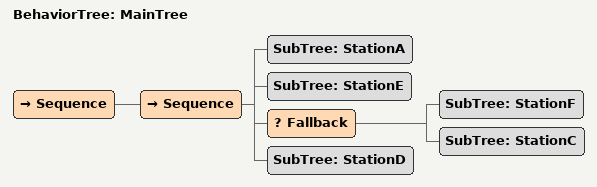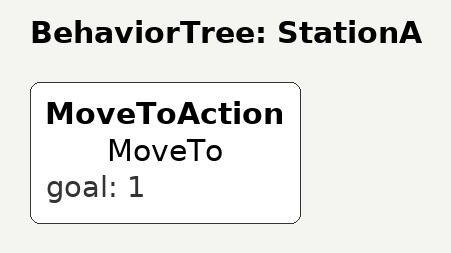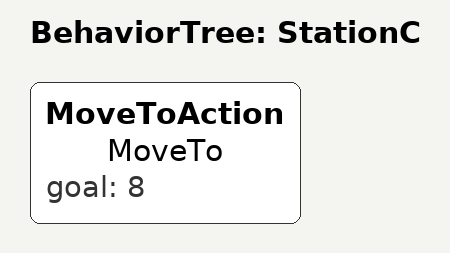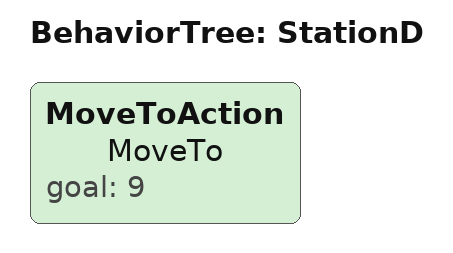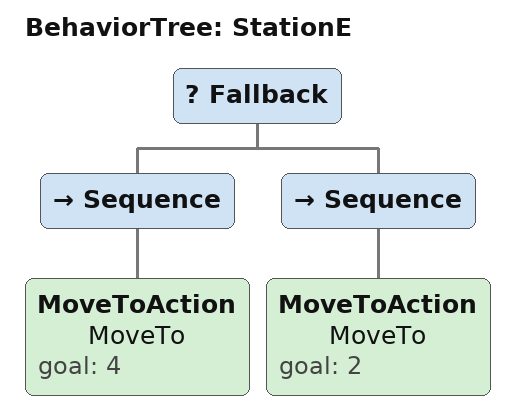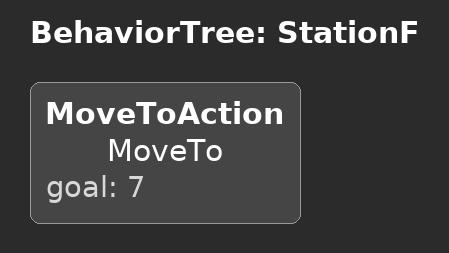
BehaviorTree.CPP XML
<root main_tree_to_execute="MainTree">
    <BehaviorTree ID="MainTree">
        <Sequence>
           ; Visit StationA, StationE, StationF, StationD in order. If StationE
           ; cannot be reached, move to StationB. If StationF cannot be
           ; reached, move to StationC.
            <Sequence>
                <SubTree ID="StationA" />
                <SubTree ID="StationE" />
                <Fallback>
                    <SubTree ID="StationF" />
                    <SubTree ID="StationC" />
                </Fallback>
                <SubTree ID="StationD" />
            </Sequence>
        </Sequence>
    </BehaviorTree>

    <BehaviorTree ID="StationA">
        <MoveToAction name="MoveTo" goal="1" />
    </BehaviorTree>

    <BehaviorTree ID="StationC">
        <MoveToAction name="MoveTo" goal="8" />
    </BehaviorTree>

    <BehaviorTree ID="StationD">
        <MoveToAction name="MoveTo" goal="9" />
    </BehaviorTree>

    <BehaviorTree ID="StationE">
        <Fallback>
            <Sequence>
                <MoveToAction name="MoveTo" goal="4" />
            </Sequence>
            <Sequence>
                <MoveToAction name="MoveTo" goal="2" />
            </Sequence>
        </Fallback>
    </BehaviorTree>

    <BehaviorTree ID="StationF">
        <MoveToAction name="MoveTo" goal="7" />
    </BehaviorTree>
</root>
